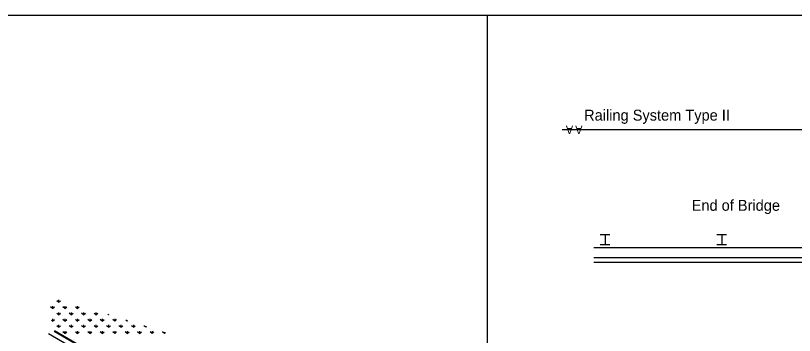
# Model space of a CAD drawing. Extents: x 1007 to 1035.5, y 1000.5 to 1021.5.
# Drawn here: x 1013.17 to 1023.18, y 1017.4 to 1021.5 of the extents above; entities that cross this region are included whole.
import ezdxf

# ---------------------------------------------------------------- set-up
doc = ezdxf.new("R2010")
doc.units = 0
doc.layers.add('Level 1', color=7, linetype='Continuous')

msp = doc.modelspace()

# ---------------------------------------------------------------- linework, layer by layer
at = {"layer": 'Level 1'}
for p, q in [((1035.5, 1021.5), (1007, 1021.5)), ((1019.231, 1021.5), (1019.231, 1016.672)), ((1023.746, 1020.035), (1020.196, 1020.035)), ((1020.808, 1018.686), (1020.683, 1018.686)), ((1020.746, 1018.686), (1020.746, 1018.561)), ((1022.308, 1018.686), (1022.183, 1018.686)), ((1022.246, 1018.686), (1022.246, 1018.561)), ((1020.808, 1018.561), (1020.683, 1018.561)), ((1022.308, 1018.561), (1022.183, 1018.561)), ((1024.183, 1018.519), (1020.602, 1018.519)), ((1034.771, 1018.394), (1020.602, 1018.394)), ((1034.771, 1018.332), (1020.602, 1018.332)), ((1013.727, 1017.852), (1013.727, 1017.822)), ((1013.647, 1017.742), (1013.622, 1017.762)), ((1013.647, 1017.772), (1013.647, 1017.742)), ((1013.647, 1017.742), (1013.672, 1017.762)), ((1013.727, 1017.822), (1013.705, 1017.839)), ((1013.727, 1017.822), (1013.752, 1017.842)), ((1013.807, 1017.742), (1013.782, 1017.762)), ((1013.807, 1017.772), (1013.807, 1017.742)), ((1013.807, 1017.742), (1013.832, 1017.762)), ((1013.967, 1017.742), (1013.942, 1017.762)), ((1013.967, 1017.772), (1013.967, 1017.742)), ((1013.967, 1017.742), (1013.992, 1017.762)), ((1013.727, 1017.662), (1013.702, 1017.682)), ((1013.727, 1017.692), (1013.727, 1017.662)), ((1013.727, 1017.662), (1013.752, 1017.682)), ((1013.887, 1017.662), (1013.862, 1017.682)), ((1013.887, 1017.692), (1013.887, 1017.662)), ((1013.887, 1017.662), (1013.912, 1017.682)), ((1014.047, 1017.662), (1014.022, 1017.682)), ((1014.047, 1017.692), (1014.047, 1017.662)), ((1014.047, 1017.662), (1014.072, 1017.682)), ((1014.207, 1017.662), (1014.182, 1017.682)), ((1014.207, 1017.692), (1014.207, 1017.662)), ((1014.207, 1017.662), (1014.232, 1017.682)), ((1014.367, 1017.662), (1014.36, 1017.668)), ((1014.367, 1017.665), (1014.367, 1017.662)), ((1014.367, 1017.662), (1014.37, 1017.664)), ((1013.647, 1017.582), (1013.637, 1017.59)), ((1013.647, 1017.612), (1013.647, 1017.582)), ((1013.647, 1017.582), (1013.672, 1017.602)), ((1013.807, 1017.582), (1013.782, 1017.602)), ((1013.807, 1017.612), (1013.807, 1017.582)), ((1013.807, 1017.582), (1013.832, 1017.602)), ((1013.967, 1017.582), (1013.942, 1017.602)), ((1013.967, 1017.612), (1013.967, 1017.582)), ((1013.967, 1017.582), (1013.992, 1017.602)), ((1014.127, 1017.582), (1014.102, 1017.602)), ((1014.127, 1017.612), (1014.127, 1017.582)), ((1014.127, 1017.582), (1014.152, 1017.602)), ((1014.287, 1017.582), (1014.262, 1017.602)), ((1014.287, 1017.612), (1014.287, 1017.582)), ((1014.287, 1017.582), (1014.312, 1017.602)), ((1014.447, 1017.582), (1014.422, 1017.602)), ((1014.447, 1017.612), (1014.447, 1017.582)), ((1014.447, 1017.582), (1014.472, 1017.602)), ((1014.607, 1017.582), (1014.591, 1017.595)), ((1014.607, 1017.59), (1014.607, 1017.582)), ((1014.607, 1017.582), (1014.613, 1017.588)), ((1020.595, 1013.45), (1013.668, 1017.449)), ((1020.611, 1013.45), (1013.673, 1017.456)), ((1013.727, 1017.502), (1013.702, 1017.522)), ((1013.727, 1017.532), (1013.727, 1017.502)), ((1013.727, 1017.502), (1013.752, 1017.522)), ((1013.807, 1017.452), (1013.807, 1017.422)), ((1013.887, 1017.502), (1013.862, 1017.522)), ((1013.887, 1017.532), (1013.887, 1017.502)), ((1013.887, 1017.502), (1013.912, 1017.522)), ((1013.967, 1017.452), (1013.967, 1017.422)), ((1014.047, 1017.502), (1014.022, 1017.522)), ((1014.047, 1017.532), (1014.047, 1017.502)), ((1014.047, 1017.502), (1014.072, 1017.522)), ((1014.127, 1017.452), (1014.127, 1017.422)), ((1014.207, 1017.502), (1014.182, 1017.522)), ((1014.207, 1017.532), (1014.207, 1017.502)), ((1014.207, 1017.502), (1014.232, 1017.522)), ((1014.287, 1017.452), (1014.287, 1017.422)), ((1014.367, 1017.502), (1014.342, 1017.522)), ((1014.367, 1017.532), (1014.367, 1017.502)), ((1014.367, 1017.502), (1014.392, 1017.522)), ((1014.447, 1017.452), (1014.447, 1017.422)), ((1014.527, 1017.502), (1014.502, 1017.522)), ((1014.527, 1017.532), (1014.527, 1017.502)), ((1014.527, 1017.502), (1014.552, 1017.522)), ((1014.607, 1017.452), (1014.607, 1017.422)), ((1014.687, 1017.502), (1014.662, 1017.522)), ((1014.687, 1017.532), (1014.687, 1017.502)), ((1014.687, 1017.502), (1014.712, 1017.522)), ((1014.767, 1017.452), (1014.767, 1017.422)), ((1014.847, 1017.502), (1014.822, 1017.522)), ((1014.847, 1017.514), (1014.847, 1017.502)), ((1014.847, 1017.502), (1014.857, 1017.511)), ((1014.927, 1017.452), (1014.927, 1017.422)), ((1020.611, 1013.366), (1013.597, 1017.418)), ((1013.807, 1017.422), (1013.782, 1017.442)), ((1013.807, 1017.422), (1013.832, 1017.442)), ((1013.967, 1017.422), (1013.942, 1017.442)), ((1013.967, 1017.422), (1013.992, 1017.442)), ((1014.127, 1017.422), (1014.102, 1017.442)), ((1014.127, 1017.422), (1014.152, 1017.442)), ((1014.287, 1017.422), (1014.262, 1017.442)), ((1014.287, 1017.422), (1014.312, 1017.442)), ((1014.447, 1017.422), (1014.422, 1017.442)), ((1014.447, 1017.422), (1014.472, 1017.442)), ((1014.607, 1017.422), (1014.582, 1017.442)), ((1014.607, 1017.422), (1014.632, 1017.442)), ((1014.767, 1017.422), (1014.742, 1017.442)), ((1014.767, 1017.422), (1014.792, 1017.442)), ((1014.927, 1017.422), (1014.902, 1017.442)), ((1014.927, 1017.422), (1014.952, 1017.442)), ((1015.087, 1017.422), (1015.062, 1017.442)), ((1015.087, 1017.438), (1015.087, 1017.422)), ((1015.087, 1017.422), (1015.101, 1017.434))]:
    msp.add_line(p, q, dxfattribs=at)

# ---------------------------------------------------------------- texts
for s, p in [('Railing System Type II', (1020.477, 1020.153)), ('End of Bridge', (1021.859, 1018.996))]:
    msp.add_text(s, height=0.14, dxfattribs=at).set_placement(p)
for p in [(1020.336, 1020.087), (1020.457, 1020.087)]:
    msp.add_text('A', height=0.105, rotation=180, dxfattribs=at).set_placement(p)

doc.saveas('drawing.dxf')
